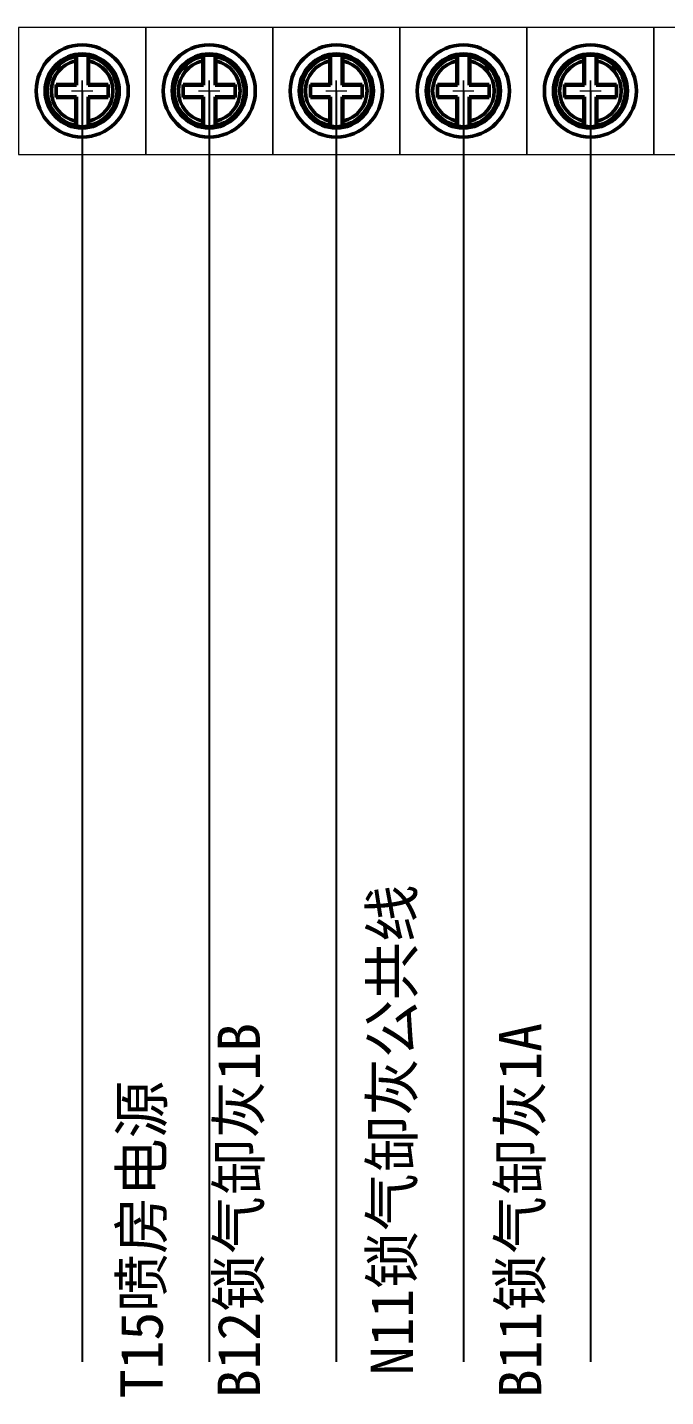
# Model space of a CAD drawing. Extents: x -1351 to 773, y -193 to 951.
# Drawn here: x 593.4 to 653.7, y -192.3 to -63 of the extents above; entities that cross this region are included whole.
import ezdxf

# ---------------------------------------------------------------- set-up
doc = ezdxf.new("R2010")
doc.units = 0
doc.header["$LTSCALE"] = 10
doc.header["$MEASUREMENT"] = 0
doc.layers.get('0').update_dxf_attribs({"linetype": 'CONTINUOUS'})
for name, color, linetype in [('10000_FRONT', 7, 'CONTINUOUS'), ('器件名称', 7, 'CONTINUOUS'), ('线号', 50, 'CONTINUOUS')]:
    doc.layers.add(name, color=color, linetype=linetype)

msp = doc.modelspace()

# ---------------------------------------------------------------- linework, layer by layer
at = {"lineweight": 0}
for p, q in [((598.61, -68.98), (598.61, -67.98)), ((598.61, -67.98), (598.61, -69.98)), ((610.61, -68.98), (610.61, -67.98)), ((610.61, -67.98), (610.61, -69.98)), ((622.61, -68.98), (622.61, -67.98)), ((622.61, -67.98), (622.61, -69.98)), ((634.61, -68.98), (634.61, -67.98)), ((634.61, -67.98), (634.61, -69.98)), ((646.61, -68.98), (646.61, -67.98)), ((646.61, -67.98), (646.61, -69.98)), ((597.61, -68.98), (599.61, -68.98)), ((609.61, -68.98), (611.61, -68.98)), ((621.61, -68.98), (623.61, -68.98)), ((633.61, -68.98), (635.61, -68.98)), ((645.61, -68.98), (647.61, -68.98))]:
    msp.add_line(p, q, dxfattribs=at)
for points in [[(592.61, -74.98), (604.61, -74.98), (604.61, -62.98), (592.61, -62.98)], [(604.61, -74.98), (616.61, -74.98), (616.61, -62.98), (604.61, -62.98)], [(616.61, -74.98), (628.61, -74.98), (628.61, -62.98), (616.61, -62.98)], [(628.61, -74.98), (640.61, -74.98), (640.61, -62.98), (628.61, -62.98)], [(640.61, -74.98), (652.61, -74.98), (652.61, -62.98), (640.61, -62.98)], [(652.61, -74.98), (664.61, -74.98), (664.61, -62.98), (652.61, -62.98)]]:
    msp.add_lwpolyline(points, close=True, dxfattribs=at)
at = {"layer": '10000_FRONT', "color": 7, "linetype": 'Continuous', "lineweight": 50}
for p, q in [((598.01, -65.81), (598, -65.83)), ((598, -65.83), (598, -65.85)), ((598, -65.85), (598, -65.87)), ((598, -65.87), (598, -65.9)), ((598, -65.9), (598, -65.92)), ((598, -65.92), (598, -65.95)), ((598.02, -65.73), (598.01, -65.73)), ((598.01, -65.73), (598.01, -65.74)), ((598.01, -65.74), (598.01, -65.75)), ((598.01, -65.75), (598.01, -65.76)), ((598.01, -65.76), (598.01, -65.77)), ((598.01, -65.77), (598.01, -65.79)), ((598.01, -65.79), (598.01, -65.81)), ((598.03, -65.7), (598.02, -65.71)), ((598.02, -65.71), (598.02, -65.73)), ((598.04, -65.68), (598.03, -65.69)), ((598.03, -65.69), (598.03, -65.7)), ((598.05, -65.67), (598.04, -65.68)), ((598.06, -65.64), (598.05, -65.66)), ((598.05, -65.66), (598.05, -65.67)), ((598.06, -68.43), (598.06, -65.64)), ((599.16, -68.43), (599.16, -65.64)), ((599.17, -65.66), (599.16, -65.64)), ((599.17, -65.67), (599.17, -65.66)), ((599.18, -65.68), (599.17, -65.67)), ((599.18, -65.69), (599.18, -65.68)), ((599.19, -65.7), (599.18, -65.69)), ((599.2, -65.71), (599.19, -65.7)), ((599.2, -65.73), (599.2, -65.71)), ((599.21, -65.73), (599.2, -65.73)), ((599.21, -65.74), (599.21, -65.73)), ((599.21, -65.75), (599.21, -65.74)), ((599.21, -65.76), (599.21, -65.75)), ((599.21, -65.77), (599.21, -65.76)), ((599.21, -65.79), (599.21, -65.77)), ((599.21, -65.81), (599.21, -65.79)), ((599.22, -65.83), (599.21, -65.81)), ((599.22, -65.85), (599.22, -65.83)), ((599.22, -65.87), (599.22, -65.85)), ((599.22, -65.9), (599.22, -65.87)), ((599.22, -65.92), (599.22, -65.9)), ((599.22, -65.95), (599.22, -65.92)), ((610.01, -65.81), (610, -65.83)), ((610, -65.83), (610, -65.85)), ((610, -65.85), (610, -65.87)), ((610, -65.87), (610, -65.9)), ((610, -65.9), (610, -65.92)), ((610, -65.92), (610, -65.95)), ((610.02, -65.73), (610.01, -65.73)), ((610.01, -65.73), (610.01, -65.74)), ((610.01, -65.74), (610.01, -65.75)), ((610.01, -65.75), (610.01, -65.76)), ((610.01, -65.76), (610.01, -65.77)), ((610.01, -65.77), (610.01, -65.79)), ((610.01, -65.79), (610.01, -65.81)), ((610.03, -65.7), (610.02, -65.71)), ((610.02, -65.71), (610.02, -65.73)), ((610.04, -65.68), (610.03, -65.69)), ((610.03, -65.69), (610.03, -65.7)), ((610.05, -65.67), (610.04, -65.68)), ((610.06, -65.64), (610.05, -65.66)), ((610.05, -65.66), (610.05, -65.67)), ((610.06, -68.43), (610.06, -65.64)), ((611.16, -68.43), (611.16, -65.64)), ((611.17, -65.66), (611.16, -65.64)), ((611.17, -65.67), (611.17, -65.66)), ((611.18, -65.68), (611.17, -65.67)), ((611.18, -65.69), (611.18, -65.68)), ((611.19, -65.7), (611.18, -65.69)), ((611.2, -65.71), (611.19, -65.7)), ((611.2, -65.73), (611.2, -65.71)), ((611.21, -65.73), (611.2, -65.73)), ((611.21, -65.74), (611.21, -65.73)), ((611.21, -65.75), (611.21, -65.74)), ((611.21, -65.76), (611.21, -65.75)), ((611.21, -65.77), (611.21, -65.76)), ((611.21, -65.79), (611.21, -65.77)), ((611.21, -65.81), (611.21, -65.79)), ((611.22, -65.83), (611.21, -65.81)), ((611.22, -65.85), (611.22, -65.83)), ((611.22, -65.87), (611.22, -65.85)), ((611.22, -65.9), (611.22, -65.87)), ((611.22, -65.92), (611.22, -65.9)), ((611.22, -65.95), (611.22, -65.92)), ((622.01, -65.81), (622, -65.83)), ((622, -65.83), (622, -65.85)), ((622, -65.85), (622, -65.87)), ((622, -65.87), (622, -65.9)), ((622, -65.9), (622, -65.92)), ((622, -65.92), (622, -65.95)), ((622.02, -65.73), (622.01, -65.73)), ((622.01, -65.73), (622.01, -65.74)), ((622.01, -65.74), (622.01, -65.75)), ((622.01, -65.75), (622.01, -65.76)), ((622.01, -65.76), (622.01, -65.77)), ((622.01, -65.77), (622.01, -65.79)), ((622.01, -65.79), (622.01, -65.81)), ((622.03, -65.7), (622.02, -65.71)), ((622.02, -65.71), (622.02, -65.73)), ((622.04, -65.68), (622.03, -65.69)), ((622.03, -65.69), (622.03, -65.7)), ((622.05, -65.67), (622.04, -65.68)), ((622.06, -65.64), (622.05, -65.66)), ((622.05, -65.66), (622.05, -65.67)), ((622.06, -68.43), (622.06, -65.64)), ((623.16, -68.43), (623.16, -65.64)), ((623.17, -65.66), (623.16, -65.64)), ((623.17, -65.67), (623.17, -65.66)), ((623.18, -65.68), (623.17, -65.67)), ((623.18, -65.69), (623.18, -65.68)), ((623.19, -65.7), (623.18, -65.69)), ((623.2, -65.71), (623.19, -65.7)), ((623.2, -65.73), (623.2, -65.71)), ((623.21, -65.73), (623.2, -65.73)), ((623.21, -65.74), (623.21, -65.73)), ((623.21, -65.75), (623.21, -65.74)), ((623.21, -65.76), (623.21, -65.75)), ((623.21, -65.77), (623.21, -65.76)), ((623.21, -65.79), (623.21, -65.77)), ((623.21, -65.81), (623.21, -65.79)), ((623.22, -65.83), (623.21, -65.81)), ((623.22, -65.85), (623.22, -65.83)), ((623.22, -65.87), (623.22, -65.85)), ((623.22, -65.9), (623.22, -65.87)), ((623.22, -65.92), (623.22, -65.9)), ((623.22, -65.95), (623.22, -65.92)), ((634.01, -65.81), (634, -65.83)), ((634, -65.83), (634, -65.85)), ((634, -65.85), (634, -65.87)), ((634, -65.87), (634, -65.9)), ((634, -65.9), (634, -65.92)), ((634, -65.92), (634, -65.95)), ((634.02, -65.73), (634.01, -65.73)), ((634.01, -65.73), (634.01, -65.74)), ((634.01, -65.74), (634.01, -65.75)), ((634.01, -65.75), (634.01, -65.76)), ((634.01, -65.76), (634.01, -65.77)), ((634.01, -65.77), (634.01, -65.79)), ((634.01, -65.79), (634.01, -65.81)), ((634.03, -65.7), (634.02, -65.71)), ((634.02, -65.71), (634.02, -65.73)), ((634.04, -65.68), (634.03, -65.69)), ((634.03, -65.69), (634.03, -65.7)), ((634.05, -65.67), (634.04, -65.68)), ((634.06, -65.64), (634.05, -65.66)), ((634.05, -65.66), (634.05, -65.67)), ((634.06, -68.43), (634.06, -65.64)), ((635.16, -68.43), (635.16, -65.64)), ((635.17, -65.66), (635.16, -65.64)), ((635.17, -65.67), (635.17, -65.66)), ((635.18, -65.68), (635.17, -65.67)), ((635.18, -65.69), (635.18, -65.68)), ((635.19, -65.7), (635.18, -65.69)), ((635.2, -65.71), (635.19, -65.7)), ((635.2, -65.73), (635.2, -65.71)), ((635.21, -65.73), (635.2, -65.73)), ((635.21, -65.74), (635.21, -65.73)), ((635.21, -65.75), (635.21, -65.74)), ((635.21, -65.76), (635.21, -65.75)), ((635.21, -65.77), (635.21, -65.76)), ((635.21, -65.79), (635.21, -65.77)), ((635.21, -65.81), (635.21, -65.79)), ((635.22, -65.83), (635.21, -65.81)), ((635.22, -65.85), (635.22, -65.83)), ((635.22, -65.87), (635.22, -65.85)), ((635.22, -65.9), (635.22, -65.87)), ((635.22, -65.92), (635.22, -65.9)), ((635.22, -65.95), (635.22, -65.92)), ((646.01, -65.81), (646, -65.83)), ((646, -65.83), (646, -65.85)), ((646, -65.85), (646, -65.87)), ((646, -65.87), (646, -65.9)), ((646, -65.9), (646, -65.92)), ((646, -65.92), (646, -65.95)), ((646.02, -65.73), (646.01, -65.73)), ((646.01, -65.73), (646.01, -65.74)), ((646.01, -65.74), (646.01, -65.75)), ((646.01, -65.75), (646.01, -65.76)), ((646.01, -65.76), (646.01, -65.77)), ((646.01, -65.77), (646.01, -65.79)), ((646.01, -65.79), (646.01, -65.81)), ((646.03, -65.7), (646.02, -65.71)), ((646.02, -65.71), (646.02, -65.73)), ((646.04, -65.68), (646.03, -65.69)), ((646.03, -65.69), (646.03, -65.7)), ((646.05, -65.67), (646.04, -65.68)), ((646.06, -65.64), (646.05, -65.66)), ((646.05, -65.66), (646.05, -65.67)), ((646.06, -68.43), (646.06, -65.64)), ((647.16, -68.43), (647.16, -65.64)), ((647.17, -65.66), (647.16, -65.64)), ((647.17, -65.67), (647.17, -65.66)), ((647.18, -65.68), (647.17, -65.67)), ((647.18, -65.69), (647.18, -65.68)), ((647.19, -65.7), (647.18, -65.69)), ((647.2, -65.71), (647.19, -65.7)), ((647.2, -65.73), (647.2, -65.71)), ((647.21, -65.73), (647.2, -65.73)), ((647.21, -65.74), (647.21, -65.73)), ((647.21, -65.75), (647.21, -65.74)), ((647.21, -65.76), (647.21, -65.75)), ((647.21, -65.77), (647.21, -65.76)), ((647.21, -65.79), (647.21, -65.77)), ((647.21, -65.81), (647.21, -65.79)), ((647.22, -65.83), (647.21, -65.81)), ((647.22, -65.85), (647.22, -65.83)), ((647.22, -65.87), (647.22, -65.85)), ((647.22, -65.9), (647.22, -65.87)), ((647.22, -65.92), (647.22, -65.9)), ((647.22, -65.95), (647.22, -65.92)), ((598, -65.95), (598, -65.98)), ((598, -65.98), (598, -66.01)), ((598, -66.01), (598, -66.04)), ((598, -66.04), (598, -66.07)), ((598, -66.07), (598, -66.1)), ((598, -66.1), (598, -66.14)), ((598, -66.14), (598, -68.36)), ((599.22, -65.98), (599.22, -65.95)), ((599.22, -66.01), (599.22, -65.98)), ((599.22, -66.04), (599.22, -66.01)), ((599.22, -66.07), (599.22, -66.04)), ((599.22, -66.1), (599.22, -66.07)), ((599.22, -66.14), (599.22, -66.1)), ((599.22, -68.36), (599.22, -66.14)), ((610, -65.95), (610, -65.98)), ((610, -65.98), (610, -66.01)), ((610, -66.01), (610, -66.04)), ((610, -66.04), (610, -66.07)), ((610, -66.07), (610, -66.1)), ((610, -66.1), (610, -66.14)), ((610, -66.14), (610, -68.36)), ((611.22, -65.98), (611.22, -65.95)), ((611.22, -66.01), (611.22, -65.98)), ((611.22, -66.04), (611.22, -66.01)), ((611.22, -66.07), (611.22, -66.04)), ((611.22, -66.1), (611.22, -66.07)), ((611.22, -66.14), (611.22, -66.1)), ((611.22, -68.36), (611.22, -66.14)), ((622, -65.95), (622, -65.98)), ((622, -65.98), (622, -66.01)), ((622, -66.01), (622, -66.04)), ((622, -66.04), (622, -66.07)), ((622, -66.07), (622, -66.1)), ((622, -66.1), (622, -66.14)), ((622, -66.14), (622, -68.36)), ((623.22, -65.98), (623.22, -65.95)), ((623.22, -66.01), (623.22, -65.98)), ((623.22, -66.04), (623.22, -66.01)), ((623.22, -66.07), (623.22, -66.04)), ((623.22, -66.1), (623.22, -66.07)), ((623.22, -66.14), (623.22, -66.1)), ((623.22, -68.36), (623.22, -66.14)), ((634, -65.95), (634, -65.98)), ((634, -65.98), (634, -66.01)), ((634, -66.01), (634, -66.04)), ((634, -66.04), (634, -66.07)), ((634, -66.07), (634, -66.1)), ((634, -66.1), (634, -66.14)), ((634, -66.14), (634, -68.36)), ((635.22, -65.98), (635.22, -65.95)), ((635.22, -66.01), (635.22, -65.98)), ((635.22, -66.04), (635.22, -66.01)), ((635.22, -66.07), (635.22, -66.04)), ((635.22, -66.1), (635.22, -66.07)), ((635.22, -66.14), (635.22, -66.1)), ((635.22, -68.36), (635.22, -66.14)), ((646, -65.95), (646, -65.98)), ((646, -65.98), (646, -66.01)), ((646, -66.01), (646, -66.04)), ((646, -66.04), (646, -66.07)), ((646, -66.07), (646, -66.1)), ((646, -66.1), (646, -66.14)), ((646, -66.14), (646, -68.36)), ((647.22, -65.98), (647.22, -65.95)), ((647.22, -66.01), (647.22, -65.98)), ((647.22, -66.04), (647.22, -66.01)), ((647.22, -66.07), (647.22, -66.04)), ((647.22, -66.1), (647.22, -66.07)), ((647.22, -66.14), (647.22, -66.1)), ((647.22, -68.36), (647.22, -66.14)), ((598, -68.36), (596.16, -68.36)), ((596.16, -69.59), (596.16, -68.36)), ((598.06, -68.43), (596.16, -68.43)), ((598, -68.36), (598.06, -68.43)), ((599.16, -68.43), (599.22, -68.36)), ((601.06, -68.43), (599.16, -68.43)), ((601.06, -68.36), (599.22, -68.36)), ((601.06, -69.59), (601.06, -68.36)), ((610, -68.36), (608.16, -68.36)), ((608.16, -69.59), (608.16, -68.36)), ((610.06, -68.43), (608.16, -68.43)), ((610, -68.36), (610.06, -68.43)), ((611.16, -68.43), (611.22, -68.36)), ((613.06, -68.43), (611.16, -68.43)), ((613.06, -68.36), (611.22, -68.36)), ((613.06, -69.59), (613.06, -68.36)), ((622, -68.36), (620.16, -68.36)), ((620.16, -69.59), (620.16, -68.36)), ((622.06, -68.43), (620.16, -68.43)), ((622, -68.36), (622.06, -68.43)), ((623.16, -68.43), (623.22, -68.36)), ((625.06, -68.43), (623.16, -68.43)), ((625.06, -68.36), (623.22, -68.36)), ((625.06, -69.59), (625.06, -68.36)), ((634, -68.36), (632.16, -68.36)), ((632.16, -69.59), (632.16, -68.36)), ((634.06, -68.43), (632.16, -68.43)), ((634, -68.36), (634.06, -68.43)), ((635.16, -68.43), (635.22, -68.36)), ((637.06, -68.43), (635.16, -68.43)), ((637.06, -68.36), (635.22, -68.36)), ((637.06, -69.59), (637.06, -68.36)), ((646, -68.36), (644.16, -68.36)), ((644.16, -69.59), (644.16, -68.36)), ((646.06, -68.43), (644.16, -68.43)), ((646, -68.36), (646.06, -68.43)), ((647.16, -68.43), (647.22, -68.36)), ((649.06, -68.43), (647.16, -68.43)), ((649.06, -68.36), (647.22, -68.36)), ((649.06, -69.59), (649.06, -68.36)), ((598.06, -69.53), (596.16, -69.53)), ((596.16, -69.59), (598, -69.59)), ((598.06, -69.53), (598, -69.59)), ((598, -69.59), (598, -71.82)), ((598.06, -72.31), (598.06, -69.53)), ((599.22, -69.59), (599.16, -69.53)), ((601.06, -69.53), (599.16, -69.53)), ((599.16, -72.31), (599.16, -69.53)), ((599.22, -69.59), (601.06, -69.59)), ((599.22, -71.82), (599.22, -69.59)), ((610.06, -69.53), (608.16, -69.53)), ((608.16, -69.59), (610, -69.59)), ((610.06, -69.53), (610, -69.59)), ((610, -69.59), (610, -71.82)), ((610.06, -72.31), (610.06, -69.53)), ((611.22, -69.59), (611.16, -69.53)), ((613.06, -69.53), (611.16, -69.53)), ((611.16, -72.31), (611.16, -69.53)), ((611.22, -69.59), (613.06, -69.59)), ((611.22, -71.82), (611.22, -69.59)), ((622.06, -69.53), (620.16, -69.53)), ((620.16, -69.59), (622, -69.59)), ((622.06, -69.53), (622, -69.59)), ((622, -69.59), (622, -71.82)), ((622.06, -72.31), (622.06, -69.53)), ((623.22, -69.59), (623.16, -69.53)), ((625.06, -69.53), (623.16, -69.53)), ((623.16, -72.31), (623.16, -69.53)), ((623.22, -69.59), (625.06, -69.59)), ((623.22, -71.82), (623.22, -69.59)), ((634.06, -69.53), (632.16, -69.53)), ((632.16, -69.59), (634, -69.59)), ((634.06, -69.53), (634, -69.59)), ((634, -69.59), (634, -71.82)), ((634.06, -72.31), (634.06, -69.53)), ((635.22, -69.59), (635.16, -69.53)), ((637.06, -69.53), (635.16, -69.53)), ((635.16, -72.31), (635.16, -69.53)), ((635.22, -69.59), (637.06, -69.59)), ((635.22, -71.82), (635.22, -69.59)), ((646.06, -69.53), (644.16, -69.53)), ((644.16, -69.59), (646, -69.59)), ((646.06, -69.53), (646, -69.59)), ((646, -69.59), (646, -71.82)), ((646.06, -72.31), (646.06, -69.53)), ((647.22, -69.59), (647.16, -69.53)), ((649.06, -69.53), (647.16, -69.53)), ((647.16, -72.31), (647.16, -69.53)), ((647.22, -69.59), (649.06, -69.59)), ((647.22, -71.82), (647.22, -69.59)), ((598, -71.82), (598, -71.85)), ((598, -71.85), (598, -71.88)), ((598, -71.88), (598, -71.91)), ((598, -71.91), (598, -71.94)), ((598, -71.94), (598, -71.97)), ((598, -71.97), (598, -72)), ((598, -72), (598, -72.03)), ((598, -72.03), (598, -72.05)), ((598, -72.05), (598, -72.08)), ((598, -72.08), (598, -72.1)), ((598, -72.1), (598, -72.13)), ((598, -72.13), (598.01, -72.15)), ((598.01, -72.15), (598.01, -72.16)), ((598.01, -72.16), (598.01, -72.18)), ((598.01, -72.18), (598.01, -72.19)), ((598.01, -72.19), (598.01, -72.21)), ((598.01, -72.21), (598.01, -72.22)), ((598.01, -72.22), (598.01, -72.22)), ((598.01, -72.22), (598.02, -72.23)), ((598.02, -72.23), (598.02, -72.24)), ((598.02, -72.24), (598.03, -72.25)), ((598.03, -72.25), (598.03, -72.26)), ((598.03, -72.26), (598.04, -72.27)), ((598.04, -72.27), (598.05, -72.29)), ((598.05, -72.29), (598.05, -72.3)), ((598.05, -72.3), (598.06, -72.31)), ((599.16, -72.31), (599.17, -72.3)), ((599.17, -72.29), (599.18, -72.27)), ((599.17, -72.3), (599.17, -72.29)), ((599.18, -72.26), (599.19, -72.25)), ((599.18, -72.27), (599.18, -72.26)), ((599.19, -72.25), (599.2, -72.24)), ((599.2, -72.23), (599.21, -72.22)), ((599.2, -72.24), (599.2, -72.23)), ((599.21, -72.15), (599.22, -72.13)), ((599.21, -72.16), (599.21, -72.15)), ((599.21, -72.18), (599.21, -72.16)), ((599.21, -72.19), (599.21, -72.18)), ((599.21, -72.21), (599.21, -72.19)), ((599.21, -72.22), (599.21, -72.21)), ((599.21, -72.22), (599.21, -72.22)), ((599.22, -71.85), (599.22, -71.82)), ((599.22, -71.88), (599.22, -71.85)), ((599.22, -71.91), (599.22, -71.88)), ((599.22, -71.94), (599.22, -71.91)), ((599.22, -71.97), (599.22, -71.94)), ((599.22, -72), (599.22, -71.97)), ((599.22, -72.03), (599.22, -72)), ((599.22, -72.05), (599.22, -72.03)), ((599.22, -72.08), (599.22, -72.05)), ((599.22, -72.1), (599.22, -72.08)), ((599.22, -72.13), (599.22, -72.1)), ((610, -71.82), (610, -71.85)), ((610, -71.85), (610, -71.88)), ((610, -71.88), (610, -71.91)), ((610, -71.91), (610, -71.94)), ((610, -71.94), (610, -71.97)), ((610, -71.97), (610, -72)), ((610, -72), (610, -72.03)), ((610, -72.03), (610, -72.05)), ((610, -72.05), (610, -72.08)), ((610, -72.08), (610, -72.1)), ((610, -72.1), (610, -72.13)), ((610, -72.13), (610.01, -72.15)), ((610.01, -72.15), (610.01, -72.16)), ((610.01, -72.16), (610.01, -72.18)), ((610.01, -72.18), (610.01, -72.19)), ((610.01, -72.19), (610.01, -72.21)), ((610.01, -72.21), (610.01, -72.22)), ((610.01, -72.22), (610.01, -72.22)), ((610.01, -72.22), (610.02, -72.23)), ((610.02, -72.23), (610.02, -72.24)), ((610.02, -72.24), (610.03, -72.25)), ((610.03, -72.25), (610.03, -72.26)), ((610.03, -72.26), (610.04, -72.27)), ((610.04, -72.27), (610.05, -72.29)), ((610.05, -72.29), (610.05, -72.3)), ((610.05, -72.3), (610.06, -72.31)), ((611.16, -72.31), (611.17, -72.3)), ((611.17, -72.29), (611.18, -72.27)), ((611.17, -72.3), (611.17, -72.29)), ((611.18, -72.26), (611.19, -72.25)), ((611.18, -72.27), (611.18, -72.26)), ((611.19, -72.25), (611.2, -72.24)), ((611.2, -72.23), (611.21, -72.22)), ((611.2, -72.24), (611.2, -72.23)), ((611.21, -72.15), (611.22, -72.13)), ((611.21, -72.16), (611.21, -72.15)), ((611.21, -72.18), (611.21, -72.16)), ((611.21, -72.19), (611.21, -72.18)), ((611.21, -72.21), (611.21, -72.19)), ((611.21, -72.22), (611.21, -72.21)), ((611.21, -72.22), (611.21, -72.22)), ((611.22, -71.85), (611.22, -71.82)), ((611.22, -71.88), (611.22, -71.85)), ((611.22, -71.91), (611.22, -71.88)), ((611.22, -71.94), (611.22, -71.91)), ((611.22, -71.97), (611.22, -71.94)), ((611.22, -72), (611.22, -71.97)), ((611.22, -72.03), (611.22, -72)), ((611.22, -72.05), (611.22, -72.03)), ((611.22, -72.08), (611.22, -72.05)), ((611.22, -72.1), (611.22, -72.08)), ((611.22, -72.13), (611.22, -72.1)), ((622, -71.82), (622, -71.85)), ((622, -71.85), (622, -71.88)), ((622, -71.88), (622, -71.91)), ((622, -71.91), (622, -71.94)), ((622, -71.94), (622, -71.97)), ((622, -71.97), (622, -72)), ((622, -72), (622, -72.03)), ((622, -72.03), (622, -72.05)), ((622, -72.05), (622, -72.08)), ((622, -72.08), (622, -72.1)), ((622, -72.1), (622, -72.13)), ((622, -72.13), (622.01, -72.15)), ((622.01, -72.15), (622.01, -72.16)), ((622.01, -72.16), (622.01, -72.18)), ((622.01, -72.18), (622.01, -72.19)), ((622.01, -72.19), (622.01, -72.21)), ((622.01, -72.21), (622.01, -72.22)), ((622.01, -72.22), (622.01, -72.22)), ((622.01, -72.22), (622.02, -72.23)), ((622.02, -72.23), (622.02, -72.24)), ((622.02, -72.24), (622.03, -72.25)), ((622.03, -72.25), (622.03, -72.26)), ((622.03, -72.26), (622.04, -72.27)), ((622.04, -72.27), (622.05, -72.29)), ((622.05, -72.29), (622.05, -72.3)), ((622.05, -72.3), (622.06, -72.31)), ((623.16, -72.31), (623.17, -72.3)), ((623.17, -72.29), (623.18, -72.27)), ((623.17, -72.3), (623.17, -72.29)), ((623.18, -72.26), (623.19, -72.25)), ((623.18, -72.27), (623.18, -72.26)), ((623.19, -72.25), (623.2, -72.24)), ((623.2, -72.23), (623.21, -72.22)), ((623.2, -72.24), (623.2, -72.23)), ((623.21, -72.15), (623.22, -72.13)), ((623.21, -72.16), (623.21, -72.15)), ((623.21, -72.18), (623.21, -72.16)), ((623.21, -72.19), (623.21, -72.18)), ((623.21, -72.21), (623.21, -72.19)), ((623.21, -72.22), (623.21, -72.21)), ((623.21, -72.22), (623.21, -72.22)), ((623.22, -71.85), (623.22, -71.82)), ((623.22, -71.88), (623.22, -71.85)), ((623.22, -71.91), (623.22, -71.88)), ((623.22, -71.94), (623.22, -71.91)), ((623.22, -71.97), (623.22, -71.94)), ((623.22, -72), (623.22, -71.97)), ((623.22, -72.03), (623.22, -72)), ((623.22, -72.05), (623.22, -72.03)), ((623.22, -72.08), (623.22, -72.05)), ((623.22, -72.1), (623.22, -72.08)), ((623.22, -72.13), (623.22, -72.1)), ((634, -71.82), (634, -71.85)), ((634, -71.85), (634, -71.88)), ((634, -71.88), (634, -71.91)), ((634, -71.91), (634, -71.94)), ((634, -71.94), (634, -71.97)), ((634, -71.97), (634, -72)), ((634, -72), (634, -72.03)), ((634, -72.03), (634, -72.05)), ((634, -72.05), (634, -72.08)), ((634, -72.08), (634, -72.1)), ((634, -72.1), (634, -72.13)), ((634, -72.13), (634.01, -72.15)), ((634.01, -72.15), (634.01, -72.16)), ((634.01, -72.16), (634.01, -72.18)), ((634.01, -72.18), (634.01, -72.19)), ((634.01, -72.19), (634.01, -72.21)), ((634.01, -72.21), (634.01, -72.22)), ((634.01, -72.22), (634.01, -72.22)), ((634.01, -72.22), (634.02, -72.23)), ((634.02, -72.23), (634.02, -72.24)), ((634.02, -72.24), (634.03, -72.25)), ((634.03, -72.25), (634.03, -72.26)), ((634.03, -72.26), (634.04, -72.27)), ((634.04, -72.27), (634.05, -72.29)), ((634.05, -72.29), (634.05, -72.3)), ((634.05, -72.3), (634.06, -72.31)), ((635.16, -72.31), (635.17, -72.3)), ((635.17, -72.29), (635.18, -72.27)), ((635.17, -72.3), (635.17, -72.29)), ((635.18, -72.26), (635.19, -72.25)), ((635.18, -72.27), (635.18, -72.26)), ((635.19, -72.25), (635.2, -72.24)), ((635.2, -72.23), (635.21, -72.22)), ((635.2, -72.24), (635.2, -72.23)), ((635.21, -72.15), (635.22, -72.13)), ((635.21, -72.16), (635.21, -72.15)), ((635.21, -72.18), (635.21, -72.16)), ((635.21, -72.19), (635.21, -72.18)), ((635.21, -72.21), (635.21, -72.19)), ((635.21, -72.22), (635.21, -72.21)), ((635.21, -72.22), (635.21, -72.22)), ((635.22, -71.85), (635.22, -71.82)), ((635.22, -71.88), (635.22, -71.85)), ((635.22, -71.91), (635.22, -71.88)), ((635.22, -71.94), (635.22, -71.91)), ((635.22, -71.97), (635.22, -71.94)), ((635.22, -72), (635.22, -71.97)), ((635.22, -72.03), (635.22, -72)), ((635.22, -72.05), (635.22, -72.03)), ((635.22, -72.08), (635.22, -72.05)), ((635.22, -72.1), (635.22, -72.08)), ((635.22, -72.13), (635.22, -72.1)), ((646, -71.82), (646, -71.85)), ((646, -71.85), (646, -71.88)), ((646, -71.88), (646, -71.91)), ((646, -71.91), (646, -71.94)), ((646, -71.94), (646, -71.97)), ((646, -71.97), (646, -72)), ((646, -72), (646, -72.03)), ((646, -72.03), (646, -72.05)), ((646, -72.05), (646, -72.08)), ((646, -72.08), (646, -72.1)), ((646, -72.1), (646, -72.13)), ((646, -72.13), (646.01, -72.15)), ((646.01, -72.15), (646.01, -72.16)), ((646.01, -72.16), (646.01, -72.18)), ((646.01, -72.18), (646.01, -72.19)), ((646.01, -72.19), (646.01, -72.21)), ((646.01, -72.21), (646.01, -72.22)), ((646.01, -72.22), (646.01, -72.22)), ((646.01, -72.22), (646.02, -72.23)), ((646.02, -72.23), (646.02, -72.24)), ((646.02, -72.24), (646.03, -72.25)), ((646.03, -72.25), (646.03, -72.26)), ((646.03, -72.26), (646.04, -72.27)), ((646.04, -72.27), (646.05, -72.29)), ((646.05, -72.29), (646.05, -72.3)), ((646.05, -72.3), (646.06, -72.31)), ((647.16, -72.31), (647.17, -72.3)), ((647.17, -72.29), (647.18, -72.27)), ((647.17, -72.3), (647.17, -72.29)), ((647.18, -72.26), (647.19, -72.25)), ((647.18, -72.27), (647.18, -72.26)), ((647.19, -72.25), (647.2, -72.24)), ((647.2, -72.23), (647.21, -72.22)), ((647.2, -72.24), (647.2, -72.23)), ((647.21, -72.15), (647.22, -72.13)), ((647.21, -72.16), (647.21, -72.15)), ((647.21, -72.18), (647.21, -72.16)), ((647.21, -72.19), (647.21, -72.18)), ((647.21, -72.21), (647.21, -72.19)), ((647.21, -72.22), (647.21, -72.21)), ((647.21, -72.22), (647.21, -72.22)), ((647.22, -71.85), (647.22, -71.82)), ((647.22, -71.88), (647.22, -71.85)), ((647.22, -71.91), (647.22, -71.88)), ((647.22, -71.94), (647.22, -71.91)), ((647.22, -71.97), (647.22, -71.94)), ((647.22, -72), (647.22, -71.97)), ((647.22, -72.03), (647.22, -72)), ((647.22, -72.05), (647.22, -72.03)), ((647.22, -72.08), (647.22, -72.05)), ((647.22, -72.1), (647.22, -72.08)), ((647.22, -72.13), (647.22, -72.1))]:
    msp.add_line(p, q, dxfattribs=at)
for centre, radius, start, end in [((598.61, -68.98), 4.35, 0, 180), ((610.61, -68.98), 4.35, 0, 180), ((622.61, -68.98), 4.35, 0, 180), ((634.61, -68.98), 4.35, 0, 180), ((646.61, -68.98), 4.35, 0, 180), ((598.61, -68.98), 3.5, 0, 180), ((598.61, -68.98), 3.3, 100.3512, 180), ((598.61, -68.98), 3.38, 80.6281, 99.3719), ((598.61, -68.98), 3.3, 0, 79.6488), ((610.61, -68.98), 3.5, 0, 180), ((610.61, -68.98), 3.3, 100.3512, 180), ((610.61, -68.98), 3.38, 80.6281, 99.3719), ((610.61, -68.98), 3.3, 0, 79.6488), ((622.61, -68.98), 3.5, 0, 180), ((622.61, -68.98), 3.3, 100.3512, 180), ((622.61, -68.98), 3.38, 80.6281, 99.3719), ((622.61, -68.98), 3.3, 0, 79.6488), ((634.61, -68.98), 3.5, 0, 180), ((634.61, -68.98), 3.3, 100.3512, 180), ((634.61, -68.98), 3.38, 80.6281, 99.3719), ((634.61, -68.98), 3.3, 0, 79.6488), ((646.61, -68.98), 3.5, 0, 180), ((646.61, -68.98), 3.3, 100.3512, 180), ((646.61, -68.98), 3.38, 80.6281, 99.3719), ((646.61, -68.98), 3.3, 0, 79.6488), ((598.61, -68.98), 2.91, 102.1754, 257.8246), ((598.61, -68.98), 2.91, 282.1754, 77.8246), ((610.61, -68.98), 2.91, 102.1754, 257.8246), ((610.61, -68.98), 2.91, 282.1754, 77.8246), ((622.61, -68.98), 2.91, 102.1754, 257.8246), ((622.61, -68.98), 2.91, 282.1754, 77.8246), ((634.61, -68.98), 2.91, 102.1754, 257.8246), ((634.61, -68.98), 2.91, 282.1754, 77.8246), ((646.61, -68.98), 2.91, 102.1754, 257.8246), ((646.61, -68.98), 2.91, 282.1754, 77.8246), ((598.61, -68.98), 4.35, 180, 0), ((598.61, -68.98), 3.5, 180, 0), ((598.61, -68.98), 3.3, 180, 259.6488), ((598.61, -68.98), 3.3, 280.3512, 0), ((610.61, -68.98), 4.35, 180, 0), ((610.61, -68.98), 3.5, 180, 0), ((610.61, -68.98), 3.3, 180, 259.6488), ((610.61, -68.98), 3.3, 280.3512, 0), ((622.61, -68.98), 4.35, 180, 0), ((622.61, -68.98), 3.5, 180, 0), ((622.61, -68.98), 3.3, 180, 259.6488), ((622.61, -68.98), 3.3, 280.3512, 0), ((634.61, -68.98), 4.35, 180, 0), ((634.61, -68.98), 3.5, 180, 0), ((634.61, -68.98), 3.3, 180, 259.6488), ((634.61, -68.98), 3.3, 280.3512, 0), ((646.61, -68.98), 4.35, 180, 0), ((646.61, -68.98), 3.5, 180, 0), ((646.61, -68.98), 3.3, 180, 259.6488), ((646.61, -68.98), 3.3, 280.3512, 0), ((598.61, -68.98), 3.38, 260.6281, 279.3719), ((610.61, -68.98), 3.38, 260.6281, 279.3719), ((622.61, -68.98), 3.38, 260.6281, 279.3719), ((634.61, -68.98), 3.38, 260.6281, 279.3719), ((646.61, -68.98), 3.38, 260.6281, 279.3719)]:
    msp.add_arc(centre, radius, start, end, dxfattribs=at)
at = {"layer": '器件名称', "color": 7, "linetype": 'Continuous'}
for p, q in [((598.61, -68.98), (598.61, -188.98)), ((610.61, -68.98), (610.61, -188.98)), ((622.61, -68.98), (622.61, -188.98)), ((634.61, -68.98), (634.61, -188.98)), ((646.61, -68.98), (646.61, -188.98))]:
    msp.add_line(p, q, dxfattribs=at)

# ---------------------------------------------------------------- texts
at = {"layer": '线号', "linetype": 'Continuous', "char_height": 4, "width": 60.1432, "attachment_point": 1, "rotation": 90}
for s, insert in [('N11{\\fSimSun|b0|i0|c134|p2;锁气缷灰公共线}', (625.86, -190.26)), ('B12{\\fSimSun|b0|i0|c134|p2;锁气缷灰1B}', (611.4, -192.42)), ('B11{\\fSimSun|b0|i0|c134|p2;锁气缷灰1A}', (637.96, -192.42)), ('T15{\\fSimSun|b0|i0|c134|p2;喷房电源}', (602.21, -192.42))]:
    msp.add_mtext(s, dxfattribs=dict(at, insert=insert))

doc.saveas('drawing.dxf')
